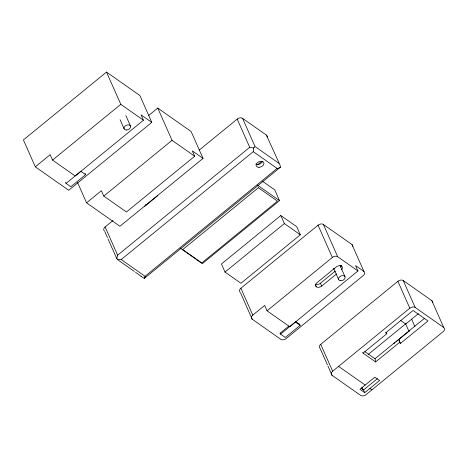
<?xml version="1.0" encoding="UTF-8"?>
<svg xmlns="http://www.w3.org/2000/svg" width="468" height="468" viewBox="0 0 468 468"><rect width="100%" height="100%" fill="white"/><g stroke="black" fill="none" stroke-linecap="round" stroke-linejoin="round"><path stroke-width="0.7" d="M254.352 147.163L253.352 147.987L249.713 147.315L117.638 255.189C117.462 256.353 116.362 258.33 117.486 259.401M145.53 276.851L145.326 277.191M145.267 277.284L144.425 278.284A7.137 2.047 82 0 0 145.033 276.272M144.39 278.314L280.554 167.105L280.028 165.145L266.386 135.082L242.553 118.334A3.99 2.697 -23.9 0 0 237.2 119.083L199.386 149.971M254.686 146.882L254.376 147.139M144.284 278.407L141.16 276.348M106.505 72.066L23.4 139.938L35.316 166.824L68.685 190.271L151.784 122.394L139.873 95.507L106.505 72.066L120.802 104.329L143.442 120.235L75.178 175.991L52.539 160.079L50.152 154.703L35.316 166.824M52.539 160.079L120.802 104.329M148.701 115.456L157.745 108.067L191.119 131.514L203.03 158.4L119.925 226.272L86.557 202.831L77.553 182.502M66.023 183.403L80.865 171.282L85.632 174.628L70.791 186.75L66.023 183.403L65.485 182.181M86.557 202.831L101.398 190.71L103.779 196.086L126.424 211.998L194.688 156.242L192.307 150.866L203.03 158.4M103.779 196.086L172.043 140.33L194.688 156.242M104.539 231.057A3.99 2.697 -23.9 0 1 105.124 226.957L113.028 220.504M144.542 206.435L157.897 195.53M253.352 148.017L253.381 148.409A7.137 2.047 82 0 1 253.276 151.655L121.212 259.547L145.045 276.296L277.12 168.421A7.137 4.844 8.1 0 0 280.303 167.322L279.209 167.427M257.839 164.566L261.758 161.366M262.817 181.485L274.739 189.856L279.501 200.614L202.334 263.642L180.285 248.151M280.8 215.514L221.44 263.999L225.014 272.066L240.956 283.263L300.316 234.784L296.741 226.717L280.8 215.514L284.374 223.581L300.316 234.784M225.014 272.066L284.374 223.581M240.295 292.33A3.99 2.697 -23.9 0 1 240.88 288.235L318.047 225.207A3.99 2.697 -23.9 0 1 323.4 224.459L352 244.553L363.917 271.44A3.99 2.697 -23.9 0 1 363.332 275.535L286.164 338.563A3.99 2.697 -23.9 0 1 280.812 339.312L252.211 319.217L240.587 292.986M252.211 319.217A3.99 2.697 -23.9 0 1 252.796 315.122L264.666 305.423L267.047 310.799L289.692 326.711L357.956 270.954L355.575 265.578L363.917 271.44M267.047 310.799L332.344 257.47A3.99 2.697 -23.9 0 1 337.697 256.721L357.956 270.954M315.578 284.228A3.99 2.697 -23.9 0 0 320.445 283.216L335.328 271.06M315.251 284.322L316.356 286.825A3.99 2.697 -23.9 0 0 321.709 286.071L336.591 273.92M280.127 333.198L288.92 326.015M280.537 334.123L295.378 322.002L300.146 325.348L285.304 337.469L280.537 334.123L279.993 332.9M327.407 364.829L320.141 348.432A3.99 2.697 -23.9 0 1 320.726 344.337L397.894 281.309A3.99 2.697 -23.9 0 1 403.246 280.56L431.847 300.655L443.763 327.541A3.99 2.697 -23.9 0 1 443.178 331.636L366.011 394.664A3.99 2.697 -23.9 0 1 360.658 395.413L332.058 375.318L327.986 366.14M332.058 375.318A3.99 2.697 -23.9 0 1 332.643 371.223L409.81 308.196A3.99 2.697 -23.9 0 1 415.157 307.447L443.763 327.541M362.601 352.48A12.466 3.457 50.8 0 0 363.069 353.141L386.814 333.748A12.466 3.457 50.8 0 1 385.901 332.432M368.17 354.475L406.043 323.54M400.345 320.27L405.709 324.037L418.427 313.648M386.814 333.748L385.632 332.918L413.086 310.495L427.98 320.96L400.526 343.383L398.73 339.341A12.466 3.457 50.8 0 1 399.35 342.558L375.605 361.951A12.466 3.457 50.8 0 0 374.985 358.74L424.517 318.304M393.84 343.576L394.957 342.664M396.08 341.745L397.759 340.376M398.882 339.464L409.518 330.771M361.167 388.282L363.548 389.961L377.29 378.735M364.742 392.646L379.583 380.525L374.815 377.179L359.974 389.3L364.742 392.646L363.548 389.961M278.899 163.309L255.06 146.566L242.553 118.334M253.287 151.679L277.12 168.421M257.453 185.123L279.501 200.614M151.784 122.394L141.061 114.859L143.442 120.235M399.35 342.558L400.526 343.383M364.87 351.632L374.985 358.74M363.069 353.141L375.605 361.951M295.565 321.493L299.736 324.423M338.575 366.374L365.169 385.053M369.936 388.405L371.943 389.821M118.24 260.12L134.334 271.428M135.521 272.265L141.096 276.278M403.246 280.56L415.157 307.447M397.894 281.309L409.81 308.196M411.641 319.188L414.94 326.635M405.709 324.037L409.009 331.484M323.4 224.459L337.697 256.721M341.271 265.502L341.587 266.216M340.084 265.613L345.004 276.723M318.047 225.207L332.344 257.47M333.719 268.48L338.639 279.589M320.445 283.216L321.709 286.071M361.887 387.217L363.045 389.832M237.2 119.083L249.713 147.315M320.726 344.337L332.643 371.223M299.602 324.125L300.146 325.348M240.88 288.235L252.796 315.122M157.745 108.067L172.043 140.33M125.857 115.543L130.49 126.003M120.071 119.72L124.131 128.87M145.332 204.528L145.864 205.721M85.088 173.406L85.632 174.628M105.124 226.957L117.638 255.189M104.832 231.713L107.453 237.621M108.032 238.932L116.76 258.628M262.542 161.314A4.113 2.779 -23.9 0 1 259.641 164.069A4.113 2.779 -23.9 0 1 255.768 163.993M121.2 259.529A7.137 4.844 8.1 0 1 117.486 259.418M266.386 135.082A3.99 2.697 -23.9 0 1 267.205 136.972M431.847 300.655A3.99 2.697 -23.9 0 1 432.666 302.55M316.356 286.825A3.99 2.697 -23.9 0 1 316.941 282.725L336.235 266.965A3.99 2.697 -23.9 0 1 341.359 266.076A3.99 2.697 -23.9 0 1 341.5 269.849M341.073 265.555A3.99 2.697 -23.9 0 1 340.236 266.988M352 244.553A3.99 2.697 -23.9 0 1 352.819 246.449M334.21 268.638A3.492 2.358 -23.9 0 1 333.836 268.375M258.394 187.744L182.707 249.561L201.778 262.957L277.46 201.141L258.394 187.744M258.944 167.328A4.113 2.779 -23.9 0 0 263.812 162.735A4.113 2.779 -23.9 0 0 257.271 162.811A4.113 2.779 -23.9 0 0 258.944 167.328M126.249 130.01A3.492 2.358 -23.9 0 0 130.578 126.225A3.492 2.358 -23.9 0 0 125.108 126.067A3.492 2.358 -23.9 0 0 126.249 130.01M340.762 280.73A3.492 2.358 -23.9 0 0 345.086 276.945A3.492 2.358 -23.9 0 0 339.622 276.787A3.492 2.358 -23.9 0 0 340.762 280.73"/></g></svg>
